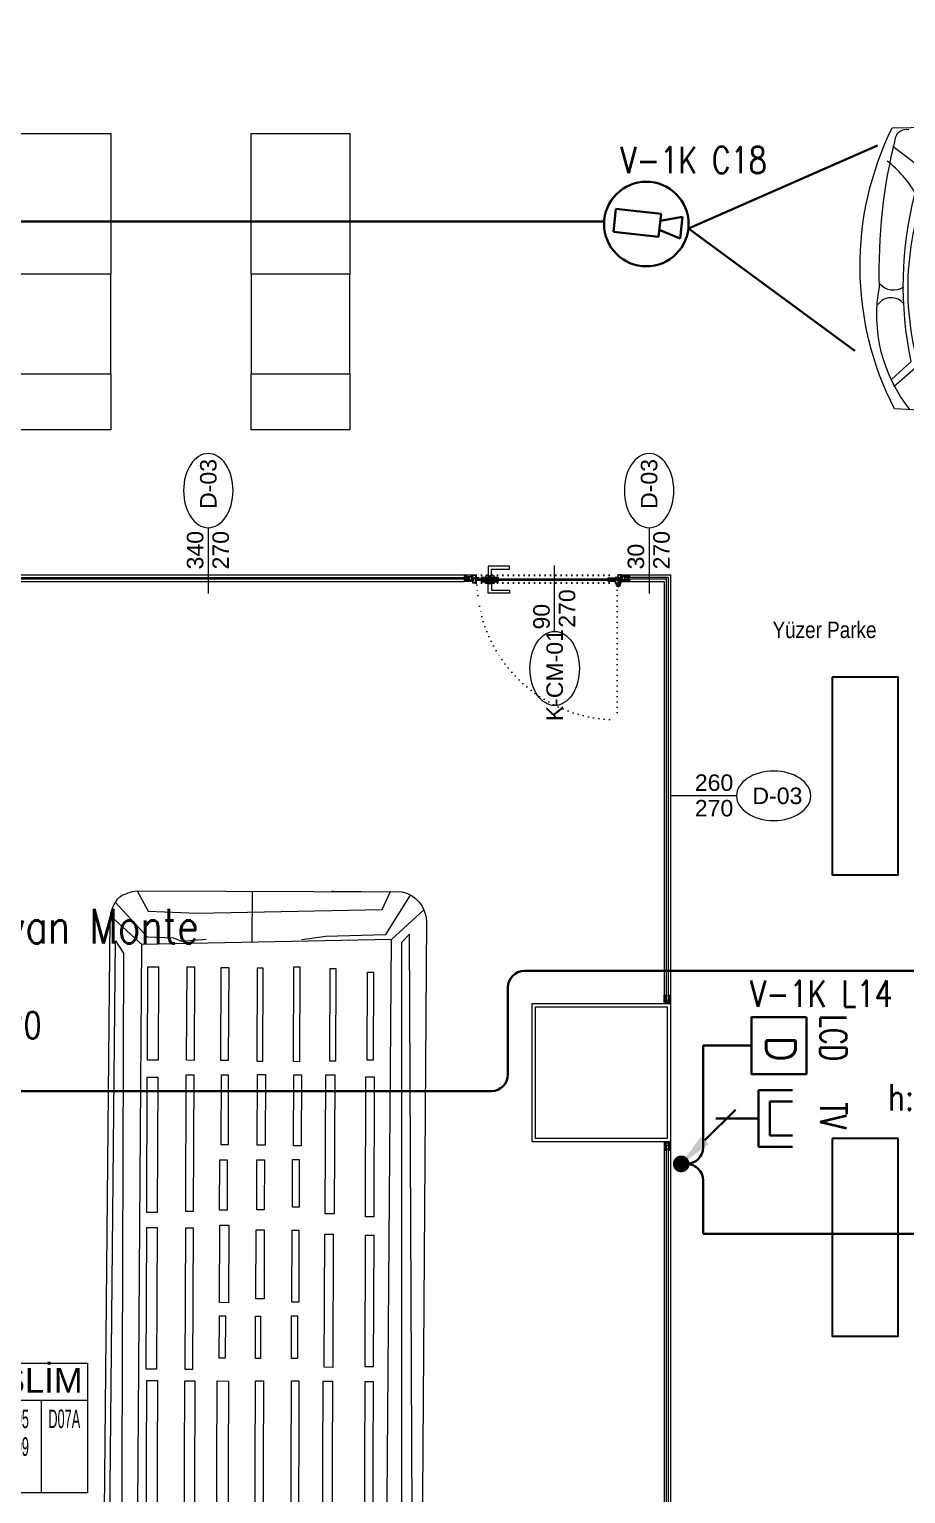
# Model space of a CAD drawing. Extents: x -1073 to 35213, y -1180 to 6950.
# Drawn here: x 4094 to 4625, y 797 to 1686 of the extents above; entities that cross this region are included whole.
import ezdxf
from ezdxf.enums import TextEntityAlignment as Align

# ---------------------------------------------------------------- set-up
doc = ezdxf.new("R2010")
doc.units = 0
doc.header["$LTSCALE"] = 25
doc.linetypes.add('DASHDOT', pattern=[1, 0.5, -0.25, 0, -0.25])
doc.linetypes.add('DOT2', pattern=[0.125, 0, -0.125])
doc.layers.get('0').update_dxf_attribs({"color": 9, "lineweight": 9})
for name, color, linetype, lineweight in [('0 @ 1', 9, 'Continuous', 9), ('01', 9, 'Continuous', 9), ('04', 9, 'Continuous', 9), ('05', 9, 'Continuous', 9), ('06C', 9, 'Continuous', 9), ('06D', 9, 'Continuous', 9), ('07K', 9, 'Continuous', 9), ('10', 9, 'Continuous', 9), ('14', 9, 'Continuous', 9), ('15', 9, 'Continuous', 9), ('20', 9, 'DOT2', 9), ('21', 9, 'Continuous', 9), ('21_MAHAL', 9, 'Continuous', 9), ('22', 8, 'Continuous', 9), ('DATA SARI', 30, 'Continuous', 30), ('DATA TAVAN', 160, 'Continuous', 30), ('E-AŞAĞIDAN GELİP YUKARIYA GİDEN HAT', 7, 'Continuous', 30), ('E-DAHİLİ DOME KAMERA', 7, 'Continuous', 30), ('E-DAHİLİ KAMERA', 7, 'Continuous', 30), ('E-DATA PRİZİ (RJ45)', 7, 'Continuous', 30), ('E-YAZI', 7, 'Continuous', 30)]:
    doc.layers.add(name, color=color, linetype=linetype, lineweight=lineweight)
doc.styles.add('Arial', font='arial.ttf', dxfattribs={"height": 2.5})
doc.styles.add('E-YAZI', font='txttw.shx')
doc.styles.add('MuuM_TEXT-STANDART', font='ARIALN.TTF')
pattern_1 = [(225, (-604.72494, -2171.82614), (-0.0883883476, 0.0883883476), []), (135, (-604.72494, -2171.82614), (0.0883883476, 0.0883883476), [])]

# ---------------------------------------------------------------- blocks, each defined once
blk = doc.blocks.new('p-kolon-80x80-vw')
at = {"layer": '01'}
blk.add_lwpolyline([(-40, -40), (-40, 40), (40, 40), (40, -40)], close=True, dxfattribs=at)
blk = doc.blocks.new('0_doorno')
blk.add_lwpolyline([(4.5, 0), (12.5, 0)])
blk.add_ellipse((0, 0), major_axis=(-4.5, 0), ratio=0.666667)
at = {"style": 'Arial'}
blk.add_attdef('YUKSEKLIK', text='', height=2, dxfattribs=at).set_placement((5, 5.9), align=Align.TOP_LEFT)
blk.add_attdef('KAPINO', text='', height=1.4, dxfattribs=at).set_placement((-0.02, -0.04), align=Align.MIDDLE)
blk.add_attdef('GENISLIK', text='', height=2, dxfattribs=at).set_placement((5, -1.89), align=Align.BOTTOM_LEFT)
blk = doc.blocks.new('p-araba-crafter-4')
for points in [[(-176.52, 87.23), (-130.69, 82.61), (-71.01, 80.77), (-77.78, 89.99), (-164.83, 90.61), (-168.92, 94.49), (-170.12, 101.43, 0.235588), (-164.1, 121.87, 0.356373), (-171.46, 124.81, 0.328834), (-178.68, 117.39, 0.098208), (-180.52, 104.44, 0.009363), (-178.98, 94.6, 0.839717)], [(-286.66, 85.3), (-228.87, 95.05), (404.45, 91.46, -0.193651), (418.34, 85.75, -0.09777), (422.09, 75.14), (422.09, -85.43, -0.334174), (404.45, -100.37), (-234.94, -98.4, -0.019253), (-284.75, -86.16, -0.261404), (-305.98, -46.17, 0.013308), (-308.9, 50.98, -0.283819), (-286.66, 85.3, -0.476839)], [(-291.17, 63.29), (-295.37, 53.21, 0.393869), (-300.41, 47.33, -0.060445), (-299.18, 18.9, -0.299249), (-302.26, 15.26), (-302.54, -6.3), (-299.46, -9.1), (-300.18, -38.07), (-296.15, -41.2), (-296.9, -54.42), (-255.99, -85.09), (-240.47, -84.73), (-237.65, -87.2), (-204.49, -87.91), (-197.79, -84.38), (-103.27, -77.33), (393.15, -79.18), (389.53, 72.44), (-122.36, 74.08), (-201.94, 84.73), (-283.51, 81.75)], [(-261.03, 81.48), (-282.22, 81.67, 0.261581), (-288.58, 77.75, -0.022926), (-297.54, 63.19, 0.279532), (-297.73, 59.64), (-263.36, 78.87, 0.295188), (-261.03, 81.48, 13.178644)], [(-169.35, -89.45), (-202.02, -92.08, -0.242482), (-229.24, -34.06, 0.010953), (-230.56, 37.73, -0.215831), (-209.2, 84.48, -0.21756)], [(-201.22, -86.09), (-201.22, -86.09, -0.269239), (-226.24, -34.17, 0.010951), (-227.56, 37.73, -0.237508), (-203.92, 84.65, -0.21756)], [(-141.09, 76.67, 0.184522), (-137.55, -79.89, 0.707623)], [(-261.03, -82.59), (-282.22, -78.03, -0.261581), (-288.58, -74.11, 0.02138), (-297.54, -58.11, -0.279532), (-297.73, -54.56), (-263.36, -79.98, -0.295188), (-261.03, -82.59, -13.178644)], [(-175.75, -98.66), (-174.72, -93.03), (-169.35, -89.45), (-70.83, -84.59, -0.751196), (-77.09, -92.94), (-156.27, -93.3), (-169.65, -98.58)], [(-176.26, -98.42), (-176.48, -104.79, 0.473416), (-170.55, -125.88, 0.359561), (-161.32, -123.24, 0.175907), (-161.01, -116.6, 0.133572), (-169.45, -103.48, -0.278118), (-169.45, -98.64, -2.807037)]]:
    blk.add_lwpolyline(points, format="xyb")
for points in [[(-44.01, 90.77), (391.53, 88.21), (384.21, 83.34), (-51.76, 83.11), (-50.67, 85.72), (-44.01, 90.77)], [(406.99, 91.47), (389, 71.9)], [(415.01, 88.5), (394, 69.11), (393.6, 52.96), (391.58, 48.11), (392.88, 33.28)], [(422.09, 75.14), (409.77, 68.45), (408.55, 38.69), (411.17, -73.43), (421.73, -78.22), (422.09, -43.67), (422.09, -42.71)], [(-296, 53.08), (-235.87, 54.45), (-229.46, -58.58), (-296.87, -54.2), (-296.87, -45.45), (-245.21, -45.45), (-249.01, 41.32), (-300.12, 42.11)], [(-236.69, 55.02), (-249.15, 41.18)], [(391.13, 5.27), (422.09, 5.27)], [(392.88, -24.88), (394.9, -39.42), (396.11, -75.77), (420.06, -90.68)], [(-229.41, -57.98), (-245.32, -45.47)], [(411.14, -98.75), (393.15, -79.18)], [(-50.79, -87.11), (-43.43, -93.88), (396.32, -89.99), (391.23, -85.32), (-50.72, -86.93)]]:
    blk.add_lwpolyline(points)
for points in [[(-74.42, 68.28), (124.89, 68.28), (124.89, 61.68), (-74.42, 61.68)], [(131.81, 68.63), (217.75, 68.63), (217.75, 62.28), (131.81, 62.28)], [(226.82, 68.61), (308.89, 68.61), (308.89, 62.21), (226.82, 62.21)], [(319.26, 68.45), (375.92, 68.45), (375.92, 62.05), (319.26, 62.05)], [(-74.28, 45.15), (124.77, 45.15), (124.77, 38.98), (-74.28, 38.98)], [(131.64, 44.97), (217.56, 44.97), (217.56, 40.45), (131.64, 40.45)], [(227.55, 44.95), (310.47, 44.95), (310.47, 40.47), (227.55, 40.47)], [(319.26, 44.78), (375.92, 44.78), (375.92, 40.3), (319.26, 40.3)], [(-74.35, 25.91), (-21.14, 25.91), (-21.14, 19.49), (-74.35, 19.49)], [(-14.71, 25.91), (12.81, 25.91), (12.81, 19.49), (-14.71, 19.49)], [(21.07, 25.45), (124.74, 25.45), (124.74, 18.57), (21.07, 18.57)], [(138.5, 24.27), (164.23, 24.27), (164.23, 20.72), (138.5, 20.72)], [(172.28, 24.33), (219.29, 24.33), (219.29, 18.74), (172.28, 18.74)], [(228.44, 24.45), (258.96, 24.45), (258.96, 19.89), (228.44, 19.89)], [(268.09, 23.57), (310.47, 23.57), (310.47, 19.5), (268.09, 19.5)], [(319.26, 23.99), (375.6, 23.99), (375.6, 19.51), (319.26, 19.51)], [(-74.28, 2.3), (-20.87, 2.3), (-20.87, -2), (-74.28, -2)], [(20.96, 2.3), (124.92, 2.3), (124.92, -2.53), (20.96, -2.53)], [(138.5, 2.39), (164.23, 2.39), (164.23, -0.62), (138.5, -0.62)], [(174.72, 2.17), (216.53, 2.17), (216.53, -2.7), (174.72, -2.7)], [(228.73, 1.93), (258.96, 1.93), (258.96, -2.63), (228.73, -2.63)], [(267.89, 1.78), (310.88, 1.78), (310.88, -3.1), (267.89, -3.1)], [(318.62, 1.93), (375.6, 1.93), (375.6, -1.27), (318.62, -1.27)], [(-74.39, -19.62), (-20.71, -19.62), (-20.71, -24.38), (-74.39, -24.38)], [(-14.19, -19.62), (12.9, -19.62), (12.9, -24.38), (-14.19, -24.38)], [(20.89, -19.56), (124.97, -19.56), (124.97, -24.1), (20.89, -24.1)], [(138.55, -19.42), (164.37, -19.42), (164.37, -23.04), (138.55, -23.04)], [(172.67, -19.62), (216.53, -19.62), (216.53, -23.72), (172.67, -23.72)], [(230.44, -19.73), (259.24, -19.73), (259.24, -23.72), (230.44, -23.72)], [(267.67, -20.22), (310.67, -20.22), (310.67, -24.87), (267.67, -24.87)], [(318.69, -20.07), (376.23, -20.07), (376.23, -23.66), (318.69, -23.66)], [(-74.26, -38.76), (124.94, -38.76), (124.94, -44.32), (-74.26, -44.32)], [(133.28, -39.42), (214.16, -39.42), (214.16, -44.52), (133.28, -44.52)], [(226.36, -39.6), (310.7, -39.6), (310.7, -45.13), (226.36, -45.13)], [(319.07, -42.06), (375.37, -42.06), (375.37, -45.55), (319.07, -45.55)], [(-74.28, -64.16), (124.7, -64.16), (124.7, -69.06), (-74.28, -69.06)], [(133.66, -64.16), (213.58, -64.16), (213.58, -69.09), (133.66, -69.09)], [(224.78, -63.99), (309.72, -63.99), (309.72, -69.02), (224.78, -69.02)], [(319.77, -64.64), (373.27, -64.64), (373.27, -68.36), (319.77, -68.36)]]:
    blk.add_lwpolyline(points, close=True)
blk.add_circle((0, 0), 9.78)
blk = doc.blocks.new('p-crafter extra uzun')
for p, q in [((-101.07, -108.54), (-190.26, -172.65)), ((92.18, -106.96), (181.37, -171.06))]:
    blk.add_line(p, q)
blk.add_arc((-101.07, -108.54), 109.84, 215.7081, 269.02404)
at = {"extrusion": (0, 0, -1)}
blk.add_arc((-92.18, -106.96), 109.84, 215.7081, 269.02404, dxfattribs=at)
at = {"rotation": 269.7808623825683}
blk.add_blockref('p-araba-crafter-4', (-3.6, -306.78), dxfattribs=at)
blk = doc.blocks.new('p-araba-caddy')
for points in [[(4.26, 87.51), (96.49, 89.41), (104.41, 102.92), (112.34, 100.13), (105.35, 88.48), (403.12, 88.69), (392.45, 85.45), (418.68, 84.42, -0.236784), (423.23, -86.05), (112.38, -97.42), (113.04, -112.56), (99.21, -96.1), (12.07, -96.13, -0.35315), (-45.78, -38.19), (-47.76, 31.57, -0.418979), (4.26, 87.51, -0.014091)], [(2.59, 87.13), (-12.8, 80.33, 0.245122), (-38.23, 40.61, 1.092698)], [(409.1, 84.81, -0.220393), (429.15, 10.65, -0.069309), (420.89, -80.59, -0.369387), (413.22, -85.28, 0.321855)], [(64.08, 71.92), (123.59, 65.82, 0.084966), (128.47, -72.87, -0.035125), (66.42, -79.48, -0.194351), (64.08, 71.92, 5.525286)], [(420.8, 66.63), (409.14, 55.57, -0.115145), (408.6, -46.74, 0.095225), (425.84, -65.72, -1.448896)], [(198.7, 59.31), (404.34, 58.71, -0.170159), (399.21, -57.46), (133.8, -68.34)], [(414.2, 20.68, 0.498413), (429.89, 21.34, -5.209749)], [(414.6, 10.43, -0.389225), (429.11, 8.84, 0.453338)], [(-37.08, -40.41), (-20.32, -78.19, 0.180747), (-6.04, -89.68), (12.07, -96.13)]]:
    blk.add_lwpolyline(points, format="xyb")
for points in [[(-16.56, 71.13), (53.81, 76), (63.98, 81.75), (88.77, 77.77), (93.64, 84.4), (100.28, 80.42), (104.7, 83.08), (183.48, 83.52), (188.35, 71.13), (129.93, 71.13)], [(128.39, 63.59), (198.34, 59.3), (187.01, 88.59)], [(220.11, 84.66), (385.27, 81.17), (382, 68.06), (219.94, 73.15), (220.11, 84.66)], [(277.68, 83.09), (275.35, 70.89)], [(330.01, 82.53), (330.93, 69.98)], [(404.84, 57.96), (419.34, 71.17)], [(36.43, 59.8), (-33.06, 43.83), (-47.93, 36.03), (-46.07, -36.03), (-30.09, -43.83), (45.17, -66.5)], [(-42.85, 38.7), (-42.67, -37.69)], [(-39.62, 40.39), (-39.44, -39.27)], [(-36.39, 42.08), (-36.21, -40.84)], [(-33.17, 43.72), (-32.97, -41.82)], [(399.21, -57.46), (422.7, -74.75)], [(217.67, -71.23), (380.57, -66), (385.81, -78.37), (219.1, -84.08), (217.19, -71.23)], [(277.5, -68.54), (278.55, -81.67)], [(328.6, -68.26), (329.42, -80.94)], [(-13.38, -77.2), (54.33, -79.85), (68.94, -86.49), (98.59, -88.7), (103.01, -86.93), (110.98, -96.22), (108.33, -88.7), (191.09, -89.14), (191.97, -93.56)], [(118.18, -77.55), (201.93, -75.8), (199.3, -94.64)]]:
    blk.add_lwpolyline(points)
blk.add_lwpolyline([(53.8, 75.95), (130, 70.57, 0.08903), (133.77, -71.93, -0.153631), (54.26, -80.6, -0.218697)], format="xyb", close=True)
blk = doc.blocks.new('p- caddy')
for p, q in [((-86.52, 354.02), (-175.71, 289.92)), ((97.81, 351.94), (187, 287.83))]:
    blk.add_line(p, q)
blk.add_arc((-86.52, 354.02), 109.84, 215.7081, 269.02404)
at = {"extrusion": (0, 0, -1)}
blk.add_arc((-97.81, 351.94), 109.84, 215.7081, 269.02404, dxfattribs=at)
at = {"rotation": 268.9244510197643}
blk.add_blockref('p-araba-caddy', (10.6, 442.15), dxfattribs=at)
blk = doc.blocks.new('m-çalışma dolap modül')
at = {"lineweight": -3, "ltscale": 0.5}
blk.add_lwpolyline([(0, 40), (120, 40), (120, 0), (0, 0)], close=True, dxfattribs=at)
blk = doc.blocks.new('masa')
for points in [[(-5005, 21964.57), (-5065, 21964.57), (-5065, 22050), (-5005, 22050)], [(-5065, 21904), (-5005, 21904), (-5005, 21964.57), (-5065, 21964.57)], [(-5005, 21870), (-5065, 21870), (-5065, 21904), (-5005, 21904)]]:
    blk.add_lwpolyline(points, close=True)
blk = doc.blocks.new('p-strahle-alüminyumdoğramaprofili')
at = {"layer": '10'}
h = blk.add_hatch(dxfattribs=at)
h.set_pattern_fill('NET', color=256, angle=315, style=0)
h.set_pattern_definition(pattern_1)
h.paths.add_polyline_path([(-4.62, 2.65), (-4.68, 2.65), (-4.72, 2.75), (-4.72, 2.8), (-4.69, 2.8), (-4.69, 2.92), (-4.98, 2.92), (-4.98, 2.8), (-4.95, 2.8), (-4.99, 2.65), (-5.08, 2.66), (-5.25, 2.28), (-5.14, 2.28), (-5.14, 2.33), (-4.98, 2.52, 0.2599), (-4.9, 2.28), (-4.66, 2.28, 0.382682)])
h.paths.add_polyline_path([(-4.86, 2.52), (-4.67, 2.52, -2.16717)], flags=16)
h = blk.add_hatch(dxfattribs=at)
h.set_pattern_fill('NET', color=256, angle=315, style=0)
h.set_pattern_definition(pattern_1)
h.paths.add_polyline_path([(-4.62, 0.88), (-4.68, 0.88), (-4.72, 0.77), (-4.72, 0.73), (-4.69, 0.73), (-4.69, 0.6), (-4.98, 0.6), (-4.98, 0.73), (-4.95, 0.73), (-4.99, 0.88), (-5.08, 0.87), (-5.25, 1.24), (-5.14, 1.24), (-5.14, 1.2), (-4.98, 1.01, -0.2599), (-4.9, 1.24), (-4.66, 1.24, -0.382682)])
h.paths.add_polyline_path([(-4.86, 1), (-4.67, 1, 2.16717)], flags=16)
h = blk.add_hatch(dxfattribs=at)
h.set_pattern_fill('NET', color=256, angle=315, style=0)
h.set_pattern_definition([(225, (-608.45214, -2173.53612), (-0.0883883476, 0.0883883476), []), (135, (-608.45214, -2173.53612), (0.0883883476, 0.0883883476), [])])
h.paths.add_polyline_path([(-3.45, 2.28), (-3.45, 2.57), (-4.49, 2.57), (-4.49, 2.28)])
h = blk.add_hatch(dxfattribs=at)
h.set_pattern_fill('NET', color=256, angle=315, style=0)
h.set_pattern_definition([(225, (-608.45214, -2180.04526), (-0.0883883476, 0.0883883476), []), (135, (-608.45214, -2180.04526), (0.0883883476, 0.0883883476), [])])
h.paths.add_polyline_path([(-3.45, 0.93), (-3.45, 1.24), (-4.49, 1.24), (-4.49, 0.93)])
h = blk.add_hatch(dxfattribs=at)
h.set_pattern_fill('NET', color=256, angle=315, style=0)
h.set_pattern_definition([(225, (-629.50454, -2177.58922), (-0.0883883476, 0.0883883476), []), (135, (-629.50454, -2177.58922), (0.0883883476, 0.0883883476), [])])
h.paths.add_polyline_path([(0, 0.68), (0, 1.75), (-0.18, 1.75), (-0.18, 0.68)])
for points in [[(-5.08, 2.66), (-5.25, 2.28)], [(-5.09, 0.88), (-5.25, 1.24)], [(-4.98, 2.52), (-5.14, 2.33), (-5.14, 2.28)], [(-4.98, 1.01), (-5.14, 1.2), (-5.14, 1.24)], [(-4.92, 3.6), (-4.92, 3.16), (-4.61, 3.16), (-4.61, 2.87), (-4.52, 2.87), (-4.62, 2.65), (-4.68, 2.65), (-4.72, 2.75), (-4.72, 2.8), (-4.69, 2.8), (-4.69, 3.05), (-4.98, 3.05), (-4.98, 2.8), (-4.95, 2.8), (-4.99, 2.65), (-5.08, 2.66), (-5.07, 3.76), (-0.11, 3.76)], [(-4.69, 2.92), (-4.98, 2.92)], [(-4.71, 0.6), (-4.98, 0.6)], [(-2.83, 0.2), (-2.67, 0.2), (-2.67, -0.04), (-4.87, -0.04), (-4.87, 0.19), (-4.57, 0.19), (-4.57, 0.73), (-2.67, 0.73)], [(-4.52, 2.87), (-4.49, 2.87), (-4.49, 2.26)], [(-4.49, 0.93), (-4.49, 0.93), (-4.49, 1.26)], [(-3.45, 2.26), (-3.45, 2.57)], [(-3.45, 1.26), (-3.45, 0.93)], [(-2.08, 0.93), (-2.08, 2.57)], [(-0.18, 0.68), (0, 0.68), (0, 1.75)], [(-0.18, 1.75), (0, 1.75)]]:
    blk.add_lwpolyline(points, dxfattribs=at)
for points in [[(-0.18, 2.74), (-0.18, 2.21), (0, 2.21), (0, 2.08), (-0.18, 2.08), (-0.18, 0.43), (0, 0.43), (0, 0), (-0.12, 0), (-0.12, -0.24), (-5.09, -0.24), (-5.09, 0.88), (-4.98, 0.88), (-4.94, 0.7), (-4.99, 0.7), (-4.99, 0.33), (-4.71, 0.33), (-4.71, 0.88), (-4.56, 0.88), (-4.52, 0.93), (-1.28, 0.93), (-1.2, 1.22), (-0.9, 1.22), (-0.9, 0.62), (-0.58, 0.62), (-0.58, 2.74)], [(-2.03, 0.78), (-1.35, 0.78), (-1.35, 0.08), (-1.28, 0.04), (-1.28, -0.04), (-2.09, -0.04), (-2.09, 0.1), (-2.03, 0.15)]]:
    blk.add_lwpolyline(points, close=True, dxfattribs=at)
for points in [[(-0.57, 3.26), (-0.57, 3.62), (-4.89, 3.62), (-4.89, 3.65, 0.561743), (-4.97, 3.66, 0.595966), (-4.92, 3.6, -2.204878)], [(-4.67, 2.52), (-4.86, 2.52, 1)], [(-4.67, 1), (-4.86, 1, -1)], [(-4.61, 2.87), (-4.49, 3.45, -0.833203), (-4.18, 3.44, -0.447088)], [(-4.49, 2.57), (-1.23, 2.57, -0.414214), (-0.9, 2.25), (-0.9, 1.22)], [(-4.18, 3.44), (-4.18, 2.99, 0.414214), (-4.07, 2.89), (-0.82, 2.89), (-0.82, 3.62)], [(-2.67, 0.73), (-2.67, 0.32), (-2.83, 0.32, 1), (-2.83, 0.2, -1)], [(-0.11, 3.76), (-0.11, 3.62), (-0.45, 3.62), (-0.45, 3.14, -1), (-0.66, 3.14)], [(-0.66, 3.14, -0.305404), (-0.57, 3.26, -5.773092)]]:
    blk.add_lwpolyline(points, format="xyb", dxfattribs=at)
for centre, radius, start, end in [((-4.73, 2.47), 0.253, 168.66756, 234.12581), ((-4.73, 1.06), 0.253, 125.87419, 191.33244), ((-4.77, 2.44), 0.125, 139.54015, 40.45985), ((-4.77, 1.08), 0.125, 319.54015, 220.45985), ((-4.84, 2.48), 0.273, 305.97376, 36.42893), ((-4.84, 1.04), 0.273, 323.57107, 54.02624)]:
    blk.add_arc(centre, radius, start, end, dxfattribs=at)
blk = doc.blocks.new('*U745')
at = {"layer": '06D'}
for points in [[(4.95, 4), (611.04, 4)], [(4.95, 0), (611.02, 0)]]:
    blk.add_lwpolyline(points, dxfattribs=at)
at = {"layer": '15'}
for points in [[(1.96, 2.5), (614.03, 2.5)], [(614.03, 1.5), (1.96, 1.5)]]:
    blk.add_lwpolyline(points, dxfattribs=at)
at = {"layer": '0 @ 1', "linetype": 'Continuous', "xscale": -1}
blk.add_blockref('p-strahle-alüminyumdoğramaprofili', (-0.12, 0.24), dxfattribs=at)
at = {"layer": '0 @ 1', "linetype": 'Continuous'}
blk.add_blockref('p-strahle-alüminyumdoğramaprofili', (616.11, 0.24), dxfattribs=at)
blk = doc.blocks.new('g-kapı kolu-p')
for points in [[(-5, 0.5), (5, 0.5), (5, 1.5), (-5, 1.5)], [(-2.65, 1.5), (2.65, 1.5), (2.65, 2.41), (-2.65, 2.41)], [(-5, -1.5), (5, -1.5), (5, -0.5), (-5, -0.5)], [(-2.65, -1.5), (2.65, -1.5), (2.65, -2.41), (-2.65, -2.41)]]:
    blk.add_lwpolyline(points, close=True)
for points in [[(11.85, 8.21), (-0.95, 8.21), (-0.95, 2.41), (0.95, 2.41), (0.95, 6.31), (11.85, 6.31), (11.85, 8.21)], [(11.85, -8.21), (-0.95, -8.21), (-0.95, -2.41), (0.95, -2.41), (0.95, -6.31), (11.85, -6.31), (11.85, -8.21)]]:
    blk.add_lwpolyline(points)
blk = doc.blocks.new('k-cambölme-kapı-p')
at = {"layer": '10'}
h = blk.add_hatch(dxfattribs=at)
h.set_pattern_fill('NET', color=256, angle=135, style=0)
h.set_pattern_definition([(135, (3753.7029, 560.85184), (-0.0883883476, -0.0883883476), []), (225, (3753.7029, 560.85184), (0.0883883476, -0.0883883476), [])])
h.paths.add_polyline_path([(2.08, -0.06), (2.08, 0.02), (2.07, 0.04), (2.05, 0.07), (2.01, 0.09), (1.98, 0.1), (1.97, 0.1), (1.97, -0.29), (1.94, -0.29), (1.94, -0.43), (1.88, -0.49), (1.67, -0.49), (1.82, -0.29), (1.73, -0.29), (1.53, -0.5), (1.44, -0.5), (1.62, -0.32), (1.62, -0.29), (1.51, -0.29), (1.34, -0.42), (1.32, -0.44), (1.3, -0.48), (1.29, -0.51), (1.26, -0.57), (1.26, -0.31), (1.32, -0.29), (1.23, -0.29), (1.23, -0.53), (1.23, -0.59), (1.24, -0.62), (1.26, -0.64), (3.47, -0.64), (3.47, -0.58), (3.38, -0.35), (3.38, -0.3), (3.42, -0.25), (3.42, -0.2), (3.38, -0.16), (2.73, -0.16), (2.74, -0.2), (2.91, -0.2, -1), (2.91, -0.25)])
h.paths.add_polyline_path([(2.05, -0.18), (2.05, -0.21), (2.08, -0.23), (2.11, -0.24), (2.15, -0.25), (2.95, -0.27), (2.92, -0.29), (2.55, -0.29), (2.54, -0.31), (2.52, -0.33), (2.5, -0.34), (2.48, -0.34), (2.46, -0.34), (2.44, -0.32), (2.42, -0.3), (2.08, -0.3), (1.99, -0.11), (1.99, -0.07), (2.05, -0.07)], flags=16)
h.paths.add_polyline_path([(2.41, -0.34), (2.51, -0.5), (2.08, -0.5), (2.08, -0.34)], flags=16)
h.paths.add_polyline_path([(2.55, -0.33), (2.89, -0.33), (2.94, -0.33), (3.28, -0.34, 0.166992), (3.34, -0.55), (2.72, -0.55), (2.55, -0.36)], flags=16)
h.paths.add_polyline_path([(3.02, -0.22), (3.02, -0.2), (3.33, -0.2, 0.10606), (3.29, -0.33), (3.01, -0.27)], flags=16)
h = blk.add_hatch(dxfattribs=at)
h.set_pattern_fill('NET', color=256, angle=135, style=0)
h.set_pattern_definition([(45, (474.94443, 2280.71206), (0.0883883476, -0.0883883476), []), (315, (474.94443, 2280.71206), (-0.0883883476, -0.0883883476), [])])
h.paths.add_polyline_path([(87.27, -0.16), (87.26, -0.2), (87.09, -0.2, 1), (87.09, -0.25), (87.92, -0.25), (87.92, -0.01), (87.93, 0.03), (87.96, 0.05), (88, 0.07), (88.03, 0.07), (88.03, -0.29), (88.06, -0.29), (88.06, -0.43), (88.12, -0.49), (88.33, -0.49), (88.18, -0.29), (88.27, -0.29), (88.47, -0.5), (88.56, -0.5), (88.38, -0.32), (88.38, -0.29), (88.49, -0.29), (88.66, -0.42), (88.68, -0.44), (88.7, -0.48), (88.71, -0.51), (88.74, -0.57), (88.74, -0.31), (88.68, -0.29), (88.77, -0.29), (88.77, -0.53), (88.77, -0.59), (88.76, -0.62), (88.74, -0.64), (86.53, -0.64), (86.53, -0.58), (86.62, -0.35), (86.62, -0.3), (86.58, -0.25), (86.58, -0.2), (86.62, -0.16)])
h.paths.add_polyline_path([(87.28, -0.55), (87.45, -0.36), (87.45, -0.33), (87.11, -0.33), (87.06, -0.33), (87.03, -0.31), (86.99, -0.27), (86.98, -0.22), (86.98, -0.2), (86.67, -0.2, -0.292264), (86.66, -0.55)], flags=16)
h.paths.add_polyline_path([(87.48, -0.51), (87.59, -0.51), (87.53, -0.43)], flags=16)
h.paths.add_polyline_path([(87.56, -0.4), (87.69, -0.5), (87.92, -0.5), (87.92, -0.34), (87.59, -0.34)], flags=16)
h.paths.add_polyline_path([(87.62, -0.53), (87.71, -0.62), (87.71, -0.53)], flags=16)
for points in [[(1.97, -0.29), (1.97, 2.13), (2.05, 2.13), (2.05, 2.28, 0.414214), (1.89, 2.44), (0.08, 2.44, 0.414214), (0, 2.36), (0, -2.36, 0.414214), (0.08, -2.44), (2.05, -2.44), (2.05, -2.25), (2.05, -2.23), (2.05, -2.23), (2.05, -2.23), (2.05, -2.23), (2.05, -2.23), (2.05, -0.89)], [(88.03, -0.29), (88.03, 2.13), (87.95, 2.13), (87.95, 2.28, -0.414214), (88.11, 2.44), (89.92, 2.44, -0.414214), (90, 2.36), (90, -2.36, -0.414214), (89.92, -2.44), (87.95, -2.44), (87.95, -2.25), (87.95, -2.23), (87.95, -2.23), (87.95, -2.23), (87.95, -2.23), (87.95, -2.23), (87.95, -0.89)], [(1.51, -0.29), (1.34, -0.42), (1.32, -0.44), (1.3, -0.48), (1.29, -0.51), (1.26, -0.57), (1.26, -0.31), (1.32, -0.29), (1.23, -0.29), (1.23, -0.53), (1.23, -0.59), (1.24, -0.62), (1.26, -0.64), (3.47, -0.64), (3.47, -0.58), (3.38, -0.35), (3.38, -0.3), (3.42, -0.25), (3.42, -0.2), (3.38, -0.16), (2.73, -0.16), (2.74, -0.2), (2.91, -0.2, -1), (2.91, -0.25, -1)], [(88.49, -0.29), (88.66, -0.42), (88.68, -0.44), (88.7, -0.48), (88.71, -0.51), (88.74, -0.57), (88.74, -0.31), (88.68, -0.29), (88.77, -0.29), (88.77, -0.53), (88.77, -0.59), (88.76, -0.62), (88.74, -0.64), (86.53, -0.64), (86.53, -0.58), (86.62, -0.35), (86.62, -0.3), (86.58, -0.25), (86.58, -0.2), (86.62, -0.16), (87.27, -0.16), (87.26, -0.2), (87.09, -0.2, 1), (87.09, -0.25, 1)], [(86.66, -0.55), (87.28, -0.55), (87.45, -0.36), (87.45, -0.33), (87.11, -0.33), (87.06, -0.33), (87.03, -0.31), (86.99, -0.27), (86.98, -0.22), (86.98, -0.2), (86.67, -0.2, 1)]]:
    blk.add_lwpolyline(points, format="xyb", dxfattribs=at)
for points in [[(1.82, 2.27), (0.16, 2.27), (0.16, 2.03), (0.38, 2.03), (0.38, 1.92), (0.22, 1.92), (0.22, 1.16), (0.35, 1.16), (0.35, -0.41), (0.22, -0.41), (0.22, -1.23), (0.36, -1.23), (0.36, -1.38), (0.16, -1.38), (0.16, -2.24), (1.82, -2.24), (1.82, -1.72), (1.62, -1.72), (1.62, -1.58), (1.82, -1.58), (1.82, -1.37), (1.61, -1.37), (1.61, -1.24), (1.74, -1.24), (1.74, -0.85), (1.06, -0.85), (1.06, -0.13), (1.5, -0.13), (1.5, 1.92), (1.57, 2.03), (1.82, 2.03), (1.82, 2.27)], [(0.69, 3.63), (0.69, 2.44)], [(0.69, 2.27), (0.69, -0.24), (1.06, -0.24)], [(1.06, 2.44), (1.06, 2.86)], [(1.06, -0.13), (1.06, 2.27)], [(1.5, 1.92), (1.06, 1.92)], [(1.17, 1.92), (1.17, -0.13)], [(2.91, -0.25), (2.08, -0.06), (2.08, 0.02), (2.07, 0.04), (2.05, 0.07), (2.01, 0.09), (1.98, 0.1), (1.97, 0.1)], [(3.84, 0.88), (2.63, 3.22)], [(4.07, 1.27), (2.67, 3.99)], [(8.14, 0.88), (8.14, 1.27), (4.07, 1.27)], [(5.3, 0.88), (5.3, -0.16)], [(5.5, 1.27), (5.77, 0.97), (5.77, 0.88)], [(5.59, 0.88), (5.59, -0.16)], [(6.76, 1.27), (6.49, 0.97), (6.49, 0.88)], [(6.67, 0.88), (6.67, -0.16)], [(6.96, 0.88), (6.96, -0.16)], [(87.09, -0.25), (87.92, -0.25), (87.92, -0.01), (87.93, 0.03), (87.96, 0.05), (88, 0.07), (88.03, 0.07)], [(88.18, 2.27), (89.84, 2.27), (89.84, 2.03), (89.62, 2.03), (89.62, 1.92), (89.78, 1.92), (89.78, 1.16), (89.65, 1.16), (89.65, -0.41), (89.78, -0.41), (89.78, -1.23), (89.64, -1.23), (89.64, -1.38), (89.84, -1.38), (89.84, -2.24), (88.18, -2.24), (88.18, -1.72), (88.38, -1.72), (88.38, -1.58), (88.18, -1.58), (88.18, -1.37), (88.39, -1.37), (88.39, -1.24), (88.26, -1.24), (88.26, -0.85), (88.94, -0.85), (88.94, -0.13), (88.5, -0.13), (88.5, 1.92), (88.43, 2.03), (88.18, 2.03), (88.18, 2.27)], [(2.05, -0.89), (3.59, -0.89), (3.59, -0.64), (1.23, -0.64), (1.23, -0.29), (1.97, -0.29)], [(1.62, -0.29), (1.62, -0.32), (1.44, -0.5), (1.53, -0.5), (1.73, -0.29)], [(1.82, -0.29), (1.67, -0.49), (1.88, -0.49), (1.94, -0.43), (1.94, -0.29)], [(3.34, -0.55), (2.72, -0.55), (2.55, -0.36), (2.55, -0.33), (2.89, -0.33), (2.94, -0.33)], [(3.28, -0.34), (3.28, -0.34), (2.94, -0.33)], [(3.01, -0.27), (3.02, -0.22), (3.02, -0.2), (3.33, -0.2)], [(3.01, -0.27), (3.29, -0.33), (3.29, -0.33)], [(4.06, -0.16), (4.06, -0.55), (8.14, -0.55)], [(8.14, -0.55), (8.14, -0.16)], [(87.95, -0.89), (86.41, -0.89), (86.41, -0.64), (88.77, -0.64), (88.77, -0.29), (88.03, -0.29)], [(87.59, -0.51), (87.53, -0.43), (87.48, -0.51), (87.59, -0.51)], [(88.18, -0.29), (88.33, -0.49), (88.12, -0.49), (88.06, -0.43), (88.06, -0.29)], [(88.38, -0.29), (88.38, -0.32), (88.56, -0.5), (88.47, -0.5), (88.27, -0.29)]]:
    blk.add_lwpolyline(points, dxfattribs=at)
at = {"layer": '10', "linetype": 'DASHDOT', "ltscale": 0.05}
for points in [[(3.22, 3.63), (0.2, 3.63)], [(1.71, 2.14), (1.71, 4.9)], [(6.13, 1.44), (6.13, -0.55)]]:
    blk.add_lwpolyline(points, dxfattribs=at)
at = {"layer": '10'}
for points in [[(1.99, -0.07), (2.05, -0.07), (2.05, -0.18), (2.05, -0.21), (2.08, -0.23), (2.11, -0.24), (2.15, -0.25), (2.95, -0.27), (2.92, -0.29), (2.55, -0.29), (2.54, -0.31), (2.52, -0.33), (2.5, -0.34), (2.48, -0.34), (2.46, -0.34), (2.44, -0.32), (2.42, -0.3), (2.08, -0.3), (1.99, -0.11)], [(2.08, -0.5), (2.08, -0.34), (2.41, -0.34), (2.51, -0.5), (2.51, -0.5)], [(87.92, -0.5), (87.92, -0.34), (87.59, -0.34), (87.56, -0.4), (87.69, -0.5)], [(87.62, -0.53), (87.71, -0.53), (87.71, -0.62)]]:
    blk.add_lwpolyline(points, close=True, dxfattribs=at)
blk.add_circle((1.71, 3.65), 1.02, dxfattribs=at)
for centre, start, end in [((3.6, -0.37), 176.14303, 214.06492), ((3.6, -0.37), 148.89788, 173.11441), ((86.4, -0.37), 325.93508, 31.10212)]:
    blk.add_arc(centre, 0.322, start, end, dxfattribs=at)
at = {"layer": '15', "linetype": 'DOT2'}
blk.add_lwpolyline([(2.48, 0.36), (2.48, 85.36)], dxfattribs=at)
at = {"layer": '15'}
blk.add_lwpolyline([(2.58, 0.88), (87.42, 0.88), (87.52, 0.78), (87.52, -0.05), (87.42, -0.16), (2.58, -0.16), (2.58, -0.16), (2.48, -0.05), (2.48, 0.78), (2.58, 0.88)], dxfattribs=at)
at = {"layer": '15', "linetype": 'DOT2'}
blk.add_arc((2.48, 0.36), 85.04, 0, 90, dxfattribs=at)
at = {"layer": '20'}
for p, q in [((87.95, 2.43), (2.05, 2.43)), ((87.95, 2.13), (2.05, 2.13)), ((87.95, -2.23), (2.05, -2.23)), ((87.95, -2.44), (2.05, -2.44))]:
    blk.add_line(p, q, dxfattribs=at)
at = {"layer": '06C', "xscale": -1}
blk.add_blockref('g-kapı kolu-p', (79.64, 0.38), dxfattribs=at)
blk = doc.blocks.new('*U690')
at = {"layer": '06D'}
for points in [[(4.95, 4), (325.04, 4)], [(4.95, 0), (325.03, 0)]]:
    blk.add_lwpolyline(points, dxfattribs=at)
at = {"layer": '15'}
for points in [[(1.96, 2.5), (328.03, 2.5)], [(328.03, 1.5), (1.96, 1.5)]]:
    blk.add_lwpolyline(points, dxfattribs=at)
at = {"layer": '0 @ 1', "linetype": 'Continuous', "xscale": -1}
blk.add_blockref('p-strahle-alüminyumdoğramaprofili', (-0.12, 0.24), dxfattribs=at)
at = {"layer": '0 @ 1', "linetype": 'Continuous'}
blk.add_blockref('p-strahle-alüminyumdoğramaprofili', (330.11, 0.24), dxfattribs=at)
blk = doc.blocks.new('p-Ltrimlinedograma')
at = {"layer": '06D'}
for points in [[(-30, 260), (0, 260), (0, 4.95)], [(-30, 256), (-4, 256), (-4, 4.96)]]:
    blk.add_lwpolyline(points, dxfattribs=at)
at = {"layer": '15'}
for points in [[(-1.5, 258.5), (-28.04, 258.5)], [(-2.5, 1.96), (-2.5, 258.5)], [(-1.5, 258.5), (-1.5, 1.96)], [(-2.5, 257.5), (-28.04, 257.5)]]:
    blk.add_lwpolyline(points, dxfattribs=at)
at = {"layer": '0 @ 1', "linetype": 'Continuous'}
for p, rotation in [((-30.12, 259.76), 180), ((-3.76, -0.12), 270)]:
    blk.add_blockref('p-strahle-alüminyumdoğramaprofili', p, dxfattribs=dict(at, rotation=rotation))
blk = doc.blocks.new('0_roomno2')
blk.add_lwpolyline([(19.38, -10.5), (0, -10.5), (0, 0), (19.38, 0)], close=True)
for points in [[(0, -3), (19.38, -3)], [(8.12, -3), (8.12, -10.5)], [(11.88, -3), (11.88, -10.5)], [(15.62, -3), (15.62, -10.5)], [(0, -6.75), (8.12, -6.75)]]:
    blk.add_lwpolyline(points)
at = {"style": 'MuuM_TEXT-STANDART', "width": 0.6}
blk.add_text('H:', height=1.5, dxfattribs=at).set_placement((0.35, -8.61), align=Align.MIDDLE_LEFT)
at = {"style": 'Arial'}
blk.add_attdef('ODANO', (0, 1.17), '', height=2, dxfattribs=at)
blk.add_attdef('MEKANADI', text='', height=2, dxfattribs=at).set_placement((0.35, -3), align=Align.BOTTOM_LEFT)
at = {"style": 'MuuM_TEXT-STANDART', "width": 0.6}
for tag, p in [('M2', (0.35, -4.88)), ('TEMIZTAVANYUKSEKLIGI', (1.8, -8.61))]:
    blk.add_attdef(tag, text='', height=1.5, dxfattribs=at).set_placement(p, align=Align.MIDDLE_LEFT)
for tag, p in [('YER01', (10, -4.5)), ('TAVAN01', (13.75, -4.5)), ('DUVAR01', (17.5, -4.5)), ('YER02', (10, -6.75)), ('TAVAN02', (13.75, -6.75)), ('DUVAR02', (17.5, -6.75)), ('YER03', (10, -9)), ('TAVAN03', (13.75, -9)), ('DUVAR03', (17.5, -9))]:
    blk.add_attdef(tag, text='', height=1.5, dxfattribs=at).set_placement(p, align=Align.MIDDLE_CENTER)
blk = doc.blocks.new('100_DAHİLİ DOME KAMERA')
at = {"layer": 'E-DAHİLİ DOME KAMERA', "color": 4}
for p, q in [((-1.936, 0.715), (-1.936, -0.689)), ((0.82, 0.715), (-1.936, 0.715)), ((0.82, -0.689), (0.82, 0.715)), ((0.82, 0.294), (2.131, 0.668)), ((2.131, 0.668), (2.131, -0.643)), ((-1.936, -0.689), (0.82, -0.689)), ((0.82, -0.268), (2.131, -0.643))]:
    blk.add_line(p, q, dxfattribs=at)
at = {"layer": 'E-DAHİLİ DOME KAMERA', "color": 4, "linetype": 'Continuous'}
blk.add_circle((0, 0), 2.566, dxfattribs=at)
at = {"layer": 'E-DAHİLİ KAMERA', "color": 4}
for q in [(13.416, 6.264), (13.416, -6.264)]:
    blk.add_line((2.566, 0), q, dxfattribs=at)

msp = doc.modelspace()

# ---------------------------------------------------------------- linework, layer by layer
at = {"layer": '14'}
msp.add_lwpolyline([(4398.84, 1094.5), (4482.84, 1094.5), (4482.84, 1010.5), (4398.84, 1010.5)], close=True, dxfattribs=at)
at = {"layer": 'DATA SARI'}
for p, q in [((4407.05, 1114.19), (4394.12, 1114.19)), ((4407.05, 1114.19), (5023.67, 1114.19)), ((4384.12, 1104.19), (4384.12, 1051.29)), ((4374.12, 1041.29), (3703.73, 1041.29))]:
    msp.add_line(p, q, dxfattribs=at)
for centre, start, end in [((4394.12, 1104.19), 90, 180), ((4374.12, 1051.29), 270, 0)]:
    msp.add_arc(centre, 10, start, end, dxfattribs=at)
at = {"layer": 'DATA TAVAN'}
for p, q in [((4442.5, 1568.93), (3989.22, 1568.93)), ((4502.48, 1007.12), (4502.48, 1068.88)), ((4489.26, 997.12), (4492.48, 997.12)), ((4502.48, 987.12), (4502.48, 954.6)), ((4502.48, 954.6), (4836.94, 954.6))]:
    msp.add_line(p, q, dxfattribs=at)
for centre, start, end in [((4492.48, 1007.12), 270, 359.99997), ((4492.48, 987.12), 0, 90)]:
    msp.add_arc(centre, 10, start, end, dxfattribs=at)
at = {"layer": 'E-AŞAĞIDAN GELİP YUKARIYA GİDEN HAT', "color": 3, "linetype": 'Continuous'}
msp.add_line((4503.58, 1011.44), (4522.12, 1029.97), dxfattribs=at)
at = {"layer": 'E-AŞAĞIDAN GELİP YUKARIYA GİDEN HAT', "color": 4, "linetype": 'Continuous', "const_width": 5.06}
msp.add_lwpolyline([(4491.79, 997.12, 1), (4486.73, 997.12, 1)], format="xyb", close=True, dxfattribs=at)
at = {"layer": 'E-AŞAĞIDAN GELİP YUKARIYA GİDEN HAT', "color": 3, "linetype": 'Continuous'}
msp.add_solid([(4505.97, 1009.05), (4501.19, 1013.82), (4489.26, 997.12)], dxfattribs=at)
at = {"layer": 'E-DATA PRİZİ (RJ45)', "color": 1}
for p, q in [((4502.48, 1068.88), (4531.87, 1068.88)), ((4556.73, 1041.96), (4536.08, 1041.96)), ((4536.08, 1041.96), (4536.08, 1007.55)), ((4542.96, 1035.08), (4542.96, 1014.43)), ((4556.73, 1035.08), (4542.96, 1035.08)), ((4536.08, 1024.75), (4510.27, 1024.75)), ((4556.73, 1014.43), (4542.96, 1014.43)), ((4556.73, 1007.55), (4536.08, 1007.55))]:
    msp.add_line(p, q, dxfattribs=at)
msp.add_lwpolyline([(4565.17, 1086.08), (4565.17, 1051.67), (4531.87, 1051.67), (4531.87, 1086.08)], close=True, dxfattribs=at)

# ---------------------------------------------------------------- block references
at = {"linetype": 'Continuous'}
msp.add_blockref('*U690', (4032.85, 1350.5), dxfattribs=at)
for name, p in [('p-Ltrimlinedograma', (4482.84, 1094.5)), ('p-kolon-80x80-vw', (4440.84, 1052.5))]:
    msp.add_blockref(name, p)
at = {"linetype": 'Continuous', "rotation": 270}
msp.add_blockref('*U745', (4478.84, 1010.49), dxfattribs=at)
at = {"layer": '04'}
for name, p, rotation in [('p- caddy', (4596.64, 1542.5), 270), ('p-crafter extra uzun', (4229.27, 433.78), 180)]:
    msp.add_blockref(name, p, dxfattribs=dict(at, rotation=rotation))
at = {"layer": '05'}
for p in [(9148.34, -20427.5), (9293.34, -20427.5)]:
    msp.add_blockref('masa', p, dxfattribs=at)
at = {"layer": '05', "lineweight": -3, "xscale": -1, "rotation": 90}
for p in [(4620.84, 1292.5), (4620.84, 1012.5)]:
    msp.add_blockref('m-çalışma dolap modül', p, dxfattribs=at)
at = {"layer": '07K', "rotation": 180}
msp.add_blockref('k-cambölme-kapı-p', (4452.84, 1352.06), dxfattribs=at)
at = {"layer": '21_MAHAL'}
ref = msp.add_blockref('0_roomno2', (3983.86, 876.21), dxfattribs=dict(at, xscale=7.5, yscale=7.5, zscale=7.5))
ref.add_attrib('ODANO', 'VW-ZK-05', (3983.86, 884.99), dxfattribs={"layer": '0', "height": 15, "style": 'Arial'})
ref.add_attrib('MEKANADI', 'ARAÇ TESLİM', dxfattribs={"layer": '0', "height": 15, "style": 'Arial'}).set_placement((3986.48, 853.71), align=Align.BOTTOM_LEFT)
ref.add_attrib('M2', '##### m2', dxfattribs={"layer": '0', "height": 11.25, "style": 'MuuM_TEXT-STANDART', "width": 0.6}).set_placement((3986.48, 839.65), align=Align.MIDDLE_LEFT)
ref.add_attrib('TEMIZTAVANYUKSEKLIGI', '5.50 m', dxfattribs={"layer": '0', "height": 11.25, "style": 'MuuM_TEXT-STANDART', "width": 0.6}).set_placement((3997.36, 811.65), align=Align.MIDDLE_LEFT)
ref.add_attrib('YER01', 'Y14', dxfattribs={"layer": '0', "height": 11.25, "style": 'MuuM_TEXT-STANDART', "width": 0.6}).set_placement((4058.86, 842.46), align=Align.MIDDLE_CENTER)
ref.add_attrib('TAVAN01', 'T05', dxfattribs={"layer": '0', "height": 11.25, "style": 'MuuM_TEXT-STANDART', "width": 0.6}).set_placement((4086.98, 842.46), align=Align.MIDDLE_CENTER)
ref.add_attrib('DUVAR01', 'D07A', dxfattribs={"layer": '0', "height": 11.25, "style": 'MuuM_TEXT-STANDART', "width": 0.6}).set_placement((4115.11, 842.46), align=Align.MIDDLE_CENTER)
ref.add_attrib('TAVAN02', 'T09', dxfattribs={"layer": '0', "height": 11.25, "style": 'MuuM_TEXT-STANDART', "width": 0.6}).set_placement((4086.98, 825.59), align=Align.MIDDLE_CENTER)
at = {"layer": '22'}
ref = msp.add_blockref('0_doorno', (4202.43, 1405.71), dxfattribs=dict(at, xscale=-5, yscale=5, zscale=5, rotation=90))
ref.add_attrib('KAPINO', 'D-03', dxfattribs={"layer": '0', "height": 10, "rotation": 90, "style": 'Arial'}).set_placement((4202.43, 1409.76), align=Align.MIDDLE)
ref.add_attrib('GENISLIK', '340', dxfattribs={"layer": '0', "height": 10, "rotation": 90, "style": 'Arial'}).set_placement((4202.43, 1357.89), align=Align.BOTTOM_LEFT)
ref.add_attrib('YUKSEKLIK', '270', dxfattribs={"layer": '0', "height": 10, "rotation": 90, "style": 'Arial'}).set_placement((4204.93, 1357.89), align=Align.TOP_LEFT)
ref = msp.add_blockref('0_doorno', (4469.77, 1405.71), dxfattribs=dict(at, xscale=-5, yscale=5, zscale=5, rotation=90))
ref.add_attrib('KAPINO', 'D-03', dxfattribs={"layer": '0', "height": 10, "rotation": 90, "style": 'Arial'}).set_placement((4469.77, 1409.76), align=Align.MIDDLE)
ref.add_attrib('GENISLIK', '30', dxfattribs={"layer": '0', "height": 10, "rotation": 90, "style": 'Arial'}).set_placement((4469.77, 1357.89), align=Align.BOTTOM_LEFT)
ref.add_attrib('YUKSEKLIK', '270', dxfattribs={"layer": '0', "height": 10, "rotation": 90, "style": 'Arial'}).set_placement((4472.27, 1357.89), align=Align.TOP_LEFT)
ref = msp.add_blockref('0_doorno', (4412.51, 1297.76), dxfattribs=dict(at, xscale=5, yscale=5, zscale=5, rotation=90))
ref.add_attrib('KAPINO', 'K-CM-01', dxfattribs={"layer": '0', "height": 10, "rotation": 90, "style": 'Arial'}).set_placement((4412.51, 1293.72), align=Align.MIDDLE)
ref.add_attrib('GENISLIK', '90', dxfattribs={"layer": '0', "height": 10, "rotation": 90, "style": 'Arial'}).set_placement((4412.51, 1321.42), align=Align.BOTTOM_LEFT)
ref.add_attrib('YUKSEKLIK', '270', dxfattribs={"layer": '0', "height": 10, "rotation": 90, "style": 'Arial'}).set_placement((4415.01, 1322.53), align=Align.TOP_LEFT)
ref = msp.add_blockref('0_doorno', (4545.34, 1220.5), dxfattribs=dict(at, xscale=-5, yscale=5, zscale=5))
ref.add_attrib('KAPINO', 'D-03', dxfattribs={"layer": '0', "height": 10, "style": 'Arial'}).set_placement((4547.6, 1220.5), align=Align.MIDDLE)
ref.add_attrib('GENISLIK', '260', dxfattribs={"layer": '0', "height": 10, "style": 'Arial'}).set_placement((4497.52, 1220.5), align=Align.BOTTOM_LEFT)
ref.add_attrib('YUKSEKLIK', '270', dxfattribs={"layer": '0', "height": 10, "style": 'Arial'}).set_placement((4497.52, 1218), align=Align.TOP_LEFT)
at = {"layer": 'E-DAHİLİ DOME KAMERA', "xscale": 9.999999999999998, "yscale": 9.999999999999998, "zscale": 9.999999999999998, "rotation": 353.7456648220499}
msp.add_blockref('100_DAHİLİ DOME KAMERA', (4468.11, 1567.47), dxfattribs=at)

# ---------------------------------------------------------------- texts
at = {"layer": '21', "style": 'MuuM_TEXT-STANDART'}
msp.add_text('Yüzer Parke', height=10, dxfattribs=at).set_placement((4544.66, 1313.23), align=Align.BOTTOM_LEFT)
at = {"layer": 'E-DATA PRİZİ (RJ45)', "color": 1, "style": 'E-YAZI'}
msp.add_text('D', height=17.92, rotation=270, dxfattribs=at).set_placement((4540.69, 1075.03))
at = {"layer": 'E-YAZI', "color": 6, "style": 'E-YAZI', "width": 0.8}
for s, p in [('V-1K C18', (4452.3, 1598.3)), ('V-1K L14', (4530.84, 1092.47)), ('V-1K C20', (4012.5, 1073.27))]:
    msp.add_text(s, height=16, dxfattribs=at).set_placement(p)
at = {"layer": 'E-YAZI', "color": 30, "style": 'E-YAZI', "width": 0.8}
msp.add_text('Asma Tavan Monte', height=21, dxfattribs=at).set_placement((3982.71, 1130.9))
at = {"layer": 'E-YAZI', "color": 1, "style": 'E-YAZI', "width": 0.7}
for s, p in [('LCD', (4573.58, 1087.75)), ('TV', (4573.58, 1034.55))]:
    msp.add_text(s, height=16, rotation=270, dxfattribs=at).set_placement(p)
at = {"layer": 'E-YAZI', "color": 3, "style": 'E-YAZI', "width": 0.8}
msp.add_text('h:270 cm', height=16, dxfattribs=at).set_placement((4614.53, 1029.51))

doc.saveas('drawing.dxf')
